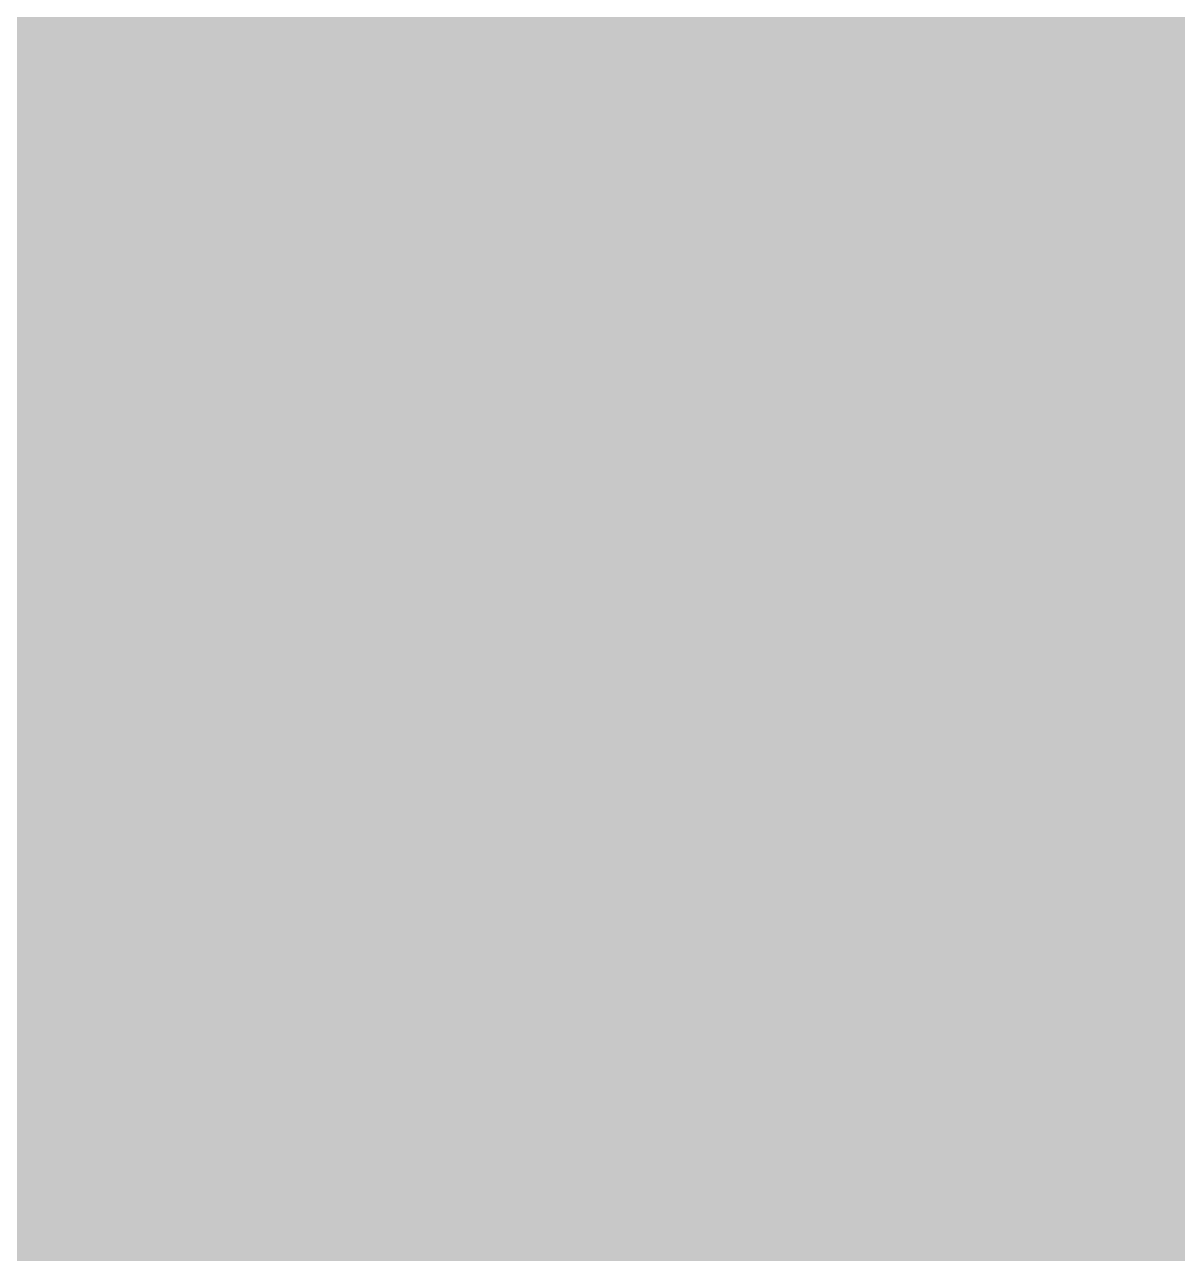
# Model space of a CAD drawing. Header units: millimetres. Extents: x 2043 to 2402, y 736 to 931.
# Drawn here: x 2206.184 to 2206.675, y 803.379 to 803.903 of the extents above; entities that cross this region are included whole.
import ezdxf

# ---------------------------------------------------------------- set-up
doc = ezdxf.new("R2010")
doc.units = ezdxf.units.MM

msp = doc.modelspace()

# ---------------------------------------------------------------- linework, layer by layer
at = {"color": 7, "const_width": 0.12758}
for points in [[(2206.4327, 803.82872), (2206.4327, 807.00253)], [(2206.4327, 803.82872), (2206.4327, 807.00253)], [(2206.6562, 803.51332), (2206.6562, 807.00253)], [(2206.6562, 803.51332), (2206.6562, 807.00253)], [(2206.43273, 803.82439), (2206.4327, 803.82872)], [(2206.43273, 803.82439), (2206.4327, 803.82872)], [(2206.43281, 803.82007), (2206.43273, 803.82439)], [(2206.43281, 803.82007), (2206.43273, 803.82439)], [(2206.43294, 803.81574), (2206.43281, 803.82007)], [(2206.43294, 803.81574), (2206.43281, 803.82007)], [(2206.43312, 803.81142), (2206.43294, 803.81574)], [(2206.43312, 803.81142), (2206.43294, 803.81574)], [(2206.43336, 803.8071), (2206.43312, 803.81142)], [(2206.43336, 803.8071), (2206.43312, 803.81142)], [(2206.43365, 803.80279), (2206.43336, 803.8071)], [(2206.43365, 803.80279), (2206.43336, 803.8071)], [(2206.43399, 803.79848), (2206.43365, 803.80279)], [(2206.43399, 803.79848), (2206.43365, 803.80279)], [(2206.43439, 803.79418), (2206.43399, 803.79848)], [(2206.43439, 803.79418), (2206.43399, 803.79848)], [(2206.43484, 803.78988), (2206.43439, 803.79418)], [(2206.43484, 803.78988), (2206.43439, 803.79418)], [(2206.43534, 803.78559), (2206.43484, 803.78988)], [(2206.43534, 803.78559), (2206.43484, 803.78988)], [(2206.43589, 803.7813), (2206.43534, 803.78559)], [(2206.43589, 803.7813), (2206.43534, 803.78559)], [(2206.43649, 803.77703), (2206.43589, 803.7813)], [(2206.43649, 803.77703), (2206.43589, 803.7813)], [(2206.43715, 803.77276), (2206.43649, 803.77703)], [(2206.43715, 803.77276), (2206.43649, 803.77703)], [(2206.43786, 803.7685), (2206.43715, 803.77276)], [(2206.43786, 803.7685), (2206.43715, 803.77276)], [(2206.43862, 803.76426), (2206.43786, 803.7685)], [(2206.43862, 803.76426), (2206.43786, 803.7685)], [(2206.43943, 803.76002), (2206.43862, 803.76426)], [(2206.43943, 803.76002), (2206.43862, 803.76426)], [(2206.44029, 803.7558), (2206.43943, 803.76002)], [(2206.44029, 803.7558), (2206.43943, 803.76002)], [(2206.44121, 803.75159), (2206.44029, 803.7558)], [(2206.44121, 803.75159), (2206.44029, 803.7558)], [(2206.44218, 803.74739), (2206.44121, 803.75159)], [(2206.44218, 803.74739), (2206.44121, 803.75159)], [(2206.44319, 803.74321), (2206.44218, 803.74739)], [(2206.44319, 803.74321), (2206.44218, 803.74739)], [(2206.44426, 803.73904), (2206.44319, 803.74321)], [(2206.44426, 803.73904), (2206.44319, 803.74321)], [(2206.44538, 803.73489), (2206.44426, 803.73904)], [(2206.44538, 803.73489), (2206.44426, 803.73904)], [(2206.44655, 803.73076), (2206.44538, 803.73489)], [(2206.44655, 803.73076), (2206.44538, 803.73489)], [(2206.44777, 803.72664), (2206.44655, 803.73076)], [(2206.44777, 803.72664), (2206.44655, 803.73076)], [(2206.44904, 803.72254), (2206.44777, 803.72664)], [(2206.44904, 803.72254), (2206.44777, 803.72664)], [(2206.45036, 803.71846), (2206.44904, 803.72254)], [(2206.45036, 803.71846), (2206.44904, 803.72254)], [(2206.45173, 803.7144), (2206.45036, 803.71846)], [(2206.45173, 803.7144), (2206.45036, 803.71846)], [(2206.45315, 803.71036), (2206.45173, 803.7144)], [(2206.45315, 803.71036), (2206.45173, 803.7144)], [(2206.45462, 803.70634), (2206.45315, 803.71036)], [(2206.45462, 803.70634), (2206.45315, 803.71036)], [(2206.45613, 803.70234), (2206.45462, 803.70634)], [(2206.45613, 803.70234), (2206.45462, 803.70634)], [(2206.4577, 803.69836), (2206.45613, 803.70234)], [(2206.4577, 803.69836), (2206.45613, 803.70234)], [(2206.45931, 803.69441), (2206.4577, 803.69836)], [(2206.45931, 803.69441), (2206.4577, 803.69836)], [(2206.46098, 803.69048), (2206.45931, 803.69441)], [(2206.46098, 803.69048), (2206.45931, 803.69441)], [(2206.46269, 803.68657), (2206.46098, 803.69048)], [(2206.46269, 803.68657), (2206.46098, 803.69048)], [(2206.46444, 803.68269), (2206.46269, 803.68657)], [(2206.46444, 803.68269), (2206.46269, 803.68657)], [(2206.46625, 803.67883), (2206.46444, 803.68269)], [(2206.46625, 803.67883), (2206.46444, 803.68269)], [(2206.4681, 803.67501), (2206.46625, 803.67883)], [(2206.4681, 803.67501), (2206.46625, 803.67883)], [(2206.47, 803.6712), (2206.4681, 803.67501)], [(2206.47, 803.6712), (2206.4681, 803.67501)], [(2206.47194, 803.66743), (2206.47, 803.6712)], [(2206.47194, 803.66743), (2206.47, 803.6712)], [(2206.47393, 803.66368), (2206.47194, 803.66743)], [(2206.47393, 803.66368), (2206.47194, 803.66743)], [(2206.47597, 803.65997), (2206.47393, 803.66368)], [(2206.47597, 803.65997), (2206.47393, 803.66368)], [(2206.47805, 803.65628), (2206.47597, 803.65997)], [(2206.47805, 803.65628), (2206.47597, 803.65997)], [(2206.48017, 803.65262), (2206.47805, 803.65628)], [(2206.48017, 803.65262), (2206.47805, 803.65628)], [(2206.48234, 803.649), (2206.48017, 803.65262)], [(2206.48234, 803.649), (2206.48017, 803.65262)], [(2206.48456, 803.6454), (2206.48234, 803.649)], [(2206.48456, 803.6454), (2206.48234, 803.649)], [(2206.48682, 803.64184), (2206.48456, 803.6454)], [(2206.48682, 803.64184), (2206.48456, 803.6454)], [(2206.48912, 803.63831), (2206.48682, 803.64184)], [(2206.48912, 803.63831), (2206.48682, 803.64184)], [(2206.49146, 803.63482), (2206.48912, 803.63831)], [(2206.49146, 803.63482), (2206.48912, 803.63831)], [(2206.49385, 803.63136), (2206.49146, 803.63482)], [(2206.49385, 803.63136), (2206.49146, 803.63482)], [(2206.49628, 803.62793), (2206.49385, 803.63136)], [(2206.49628, 803.62793), (2206.49385, 803.63136)], [(2206.49874, 803.62454), (2206.49628, 803.62793)], [(2206.49874, 803.62454), (2206.49628, 803.62793)], [(2206.50126, 803.62118), (2206.49874, 803.62454)], [(2206.50126, 803.62118), (2206.49874, 803.62454)], [(2206.50381, 803.61786), (2206.50126, 803.62118)], [(2206.50381, 803.61786), (2206.50126, 803.62118)], [(2206.5064, 803.61458), (2206.50381, 803.61786)], [(2206.5064, 803.61458), (2206.50381, 803.61786)], [(2206.50903, 803.61134), (2206.5064, 803.61458)], [(2206.50903, 803.61134), (2206.5064, 803.61458)], [(2206.5117, 803.60813), (2206.50903, 803.61134)], [(2206.5117, 803.60813), (2206.50903, 803.61134)], [(2206.51441, 803.60496), (2206.5117, 803.60813)], [(2206.51441, 803.60496), (2206.5117, 803.60813)], [(2206.51716, 803.60184), (2206.51441, 803.60496)], [(2206.51716, 803.60184), (2206.51441, 803.60496)], [(2206.51995, 803.59875), (2206.51716, 803.60184)], [(2206.51995, 803.59875), (2206.51716, 803.60184)], [(2206.52277, 803.5957), (2206.51995, 803.59875)], [(2206.52277, 803.5957), (2206.51995, 803.59875)], [(2206.52563, 803.59269), (2206.52277, 803.5957)], [(2206.52563, 803.59269), (2206.52277, 803.5957)], [(2206.52853, 803.58973), (2206.52563, 803.59269)], [(2206.52853, 803.58973), (2206.52563, 803.59269)], [(2206.53146, 803.58681), (2206.52853, 803.58973)], [(2206.53146, 803.58681), (2206.52853, 803.58973)], [(2206.53443, 803.58392), (2206.53146, 803.58681)], [(2206.53443, 803.58392), (2206.53146, 803.58681)], [(2206.53743, 803.58109), (2206.53443, 803.58392)], [(2206.53743, 803.58109), (2206.53443, 803.58392)], [(2206.54047, 803.57829), (2206.53743, 803.58109)], [(2206.54047, 803.57829), (2206.53743, 803.58109)], [(2206.54354, 803.57555), (2206.54047, 803.57829)], [(2206.54354, 803.57555), (2206.54047, 803.57829)], [(2206.54665, 803.57284), (2206.54354, 803.57555)], [(2206.54665, 803.57284), (2206.54354, 803.57555)], [(2206.54978, 803.57018), (2206.54665, 803.57284)], [(2206.54978, 803.57018), (2206.54665, 803.57284)], [(2206.55295, 803.56756), (2206.54978, 803.57018)], [(2206.55295, 803.56756), (2206.54978, 803.57018)], [(2206.55616, 803.56499), (2206.55295, 803.56756)], [(2206.55616, 803.56499), (2206.55295, 803.56756)], [(2206.55939, 803.56247), (2206.55616, 803.56499)], [(2206.55939, 803.56247), (2206.55616, 803.56499)], [(2206.56265, 803.56), (2206.55939, 803.56247)], [(2206.56265, 803.56), (2206.55939, 803.56247)], [(2206.56594, 803.55757), (2206.56265, 803.56)], [(2206.56594, 803.55757), (2206.56265, 803.56)], [(2206.56927, 803.55519), (2206.56594, 803.55757)], [(2206.56927, 803.55519), (2206.56594, 803.55757)], [(2206.57262, 803.55286), (2206.56927, 803.55519)], [(2206.57262, 803.55286), (2206.56927, 803.55519)], [(2206.57599, 803.55057), (2206.57262, 803.55286)], [(2206.57599, 803.55057), (2206.57262, 803.55286)], [(2206.73641, 803.55057), (2206.73979, 803.55286)], [(2206.73641, 803.55057), (2206.73979, 803.55286)], [(2206.5794, 803.54834), (2206.57599, 803.55057)], [(2206.5794, 803.54834), (2206.57599, 803.55057)], [(2206.58283, 803.54615), (2206.5794, 803.54834)], [(2206.58283, 803.54615), (2206.5794, 803.54834)], [(2206.72957, 803.54615), (2206.733, 803.54834)], [(2206.72957, 803.54615), (2206.733, 803.54834)], [(2206.733, 803.54834), (2206.73641, 803.55057)], [(2206.733, 803.54834), (2206.73641, 803.55057)], [(2206.58629, 803.54401), (2206.58283, 803.54615)], [(2206.58629, 803.54401), (2206.58283, 803.54615)], [(2206.58978, 803.54193), (2206.58629, 803.54401)], [(2206.58978, 803.54193), (2206.58629, 803.54401)], [(2206.59329, 803.53989), (2206.58978, 803.54193)], [(2206.59329, 803.53989), (2206.58978, 803.54193)], [(2206.71911, 803.53989), (2206.72263, 803.54193)], [(2206.71911, 803.53989), (2206.72263, 803.54193)], [(2206.72263, 803.54193), (2206.72611, 803.54401)], [(2206.72263, 803.54193), (2206.72611, 803.54401)], [(2206.72611, 803.54401), (2206.72957, 803.54615)], [(2206.72611, 803.54401), (2206.72957, 803.54615)], [(2206.59682, 803.53791), (2206.59329, 803.53989)], [(2206.59682, 803.53791), (2206.59329, 803.53989)], [(2206.60038, 803.53597), (2206.59682, 803.53791)], [(2206.60038, 803.53597), (2206.59682, 803.53791)], [(2206.71202, 803.53597), (2206.71558, 803.53791)], [(2206.71202, 803.53597), (2206.71558, 803.53791)], [(2206.71558, 803.53791), (2206.71911, 803.53989)], [(2206.71558, 803.53791), (2206.71911, 803.53989)], [(2206.60397, 803.53409), (2206.60038, 803.53597)], [(2206.60397, 803.53409), (2206.60038, 803.53597)], [(2206.60757, 803.53226), (2206.60397, 803.53409)], [(2206.60757, 803.53226), (2206.60397, 803.53409)], [(2206.6112, 803.53048), (2206.60757, 803.53226)], [(2206.6112, 803.53048), (2206.60757, 803.53226)], [(2206.70121, 803.53048), (2206.70483, 803.53226)], [(2206.70121, 803.53048), (2206.70483, 803.53226)], [(2206.70483, 803.53226), (2206.70844, 803.53409)], [(2206.70483, 803.53226), (2206.70844, 803.53409)], [(2206.70844, 803.53409), (2206.71202, 803.53597)], [(2206.70844, 803.53409), (2206.71202, 803.53597)], [(2206.61485, 803.52876), (2206.6112, 803.53048)], [(2206.61485, 803.52876), (2206.6112, 803.53048)], [(2206.61852, 803.52708), (2206.61485, 803.52876)], [(2206.61852, 803.52708), (2206.61485, 803.52876)], [(2206.6222, 803.52546), (2206.61852, 803.52708)], [(2206.6222, 803.52546), (2206.61852, 803.52708)], [(2206.6902, 803.52546), (2206.69389, 803.52708)], [(2206.6902, 803.52546), (2206.69389, 803.52708)], [(2206.69389, 803.52708), (2206.69756, 803.52876)], [(2206.69389, 803.52708), (2206.69756, 803.52876)], [(2206.69756, 803.52876), (2206.70121, 803.53048)], [(2206.69756, 803.52876), (2206.70121, 803.53048)], [(2206.62591, 803.5239), (2206.6222, 803.52546)], [(2206.62591, 803.5239), (2206.6222, 803.52546)], [(2206.62964, 803.52239), (2206.62591, 803.5239)], [(2206.62964, 803.52239), (2206.62591, 803.5239)], [(2206.63339, 803.52093), (2206.62964, 803.52239)], [(2206.63339, 803.52093), (2206.62964, 803.52239)], [(2206.63715, 803.51952), (2206.63339, 803.52093)], [(2206.63715, 803.51952), (2206.63339, 803.52093)], [(2206.67525, 803.51952), (2206.67902, 803.52093)], [(2206.67525, 803.51952), (2206.67902, 803.52093)], [(2206.67902, 803.52093), (2206.68276, 803.52239)], [(2206.67902, 803.52093), (2206.68276, 803.52239)], [(2206.68276, 803.52239), (2206.68649, 803.5239)], [(2206.68276, 803.52239), (2206.68649, 803.5239)], [(2206.68649, 803.5239), (2206.6902, 803.52546)], [(2206.68649, 803.5239), (2206.6902, 803.52546)], [(2206.64093, 803.51817), (2206.63715, 803.51952)], [(2206.64093, 803.51817), (2206.63715, 803.51952)], [(2206.64472, 803.51687), (2206.64093, 803.51817)], [(2206.64472, 803.51687), (2206.64093, 803.51817)], [(2206.64854, 803.51563), (2206.64472, 803.51687)], [(2206.64854, 803.51563), (2206.64472, 803.51687)], [(2206.65236, 803.51445), (2206.64854, 803.51563)], [(2206.65236, 803.51445), (2206.64854, 803.51563)], [(2206.66004, 803.51445), (2206.66387, 803.51563)], [(2206.66004, 803.51445), (2206.66387, 803.51563)], [(2206.66387, 803.51563), (2206.66768, 803.51687)], [(2206.66387, 803.51563), (2206.66768, 803.51687)], [(2206.66768, 803.51687), (2206.67147, 803.51817)], [(2206.66768, 803.51687), (2206.67147, 803.51817)], [(2206.67147, 803.51817), (2206.67525, 803.51952)], [(2206.67147, 803.51817), (2206.67525, 803.51952)], [(2206.6562, 803.51332), (2206.65236, 803.51445)], [(2206.6562, 803.51332), (2206.65236, 803.51445)], [(2206.6562, 803.51332), (2206.66004, 803.51445)], [(2206.6562, 803.51332), (2206.66004, 803.51445)]]:
    msp.add_lwpolyline(points, dxfattribs=at)
at = {"color": 7, "const_width": 0.06379}
for points in [[(2206.4327, 803.79682, 1), (2206.4327, 803.86061, 1)], [(2206.4327, 803.79682, 1), (2206.4327, 803.86061, 1)], [(2206.4327, 803.79682, 1), (2206.4327, 803.86061, 1)], [(2206.4327, 803.79682, 1), (2206.4327, 803.86061, 1)], [(2206.43273, 803.7925, 1), (2206.43273, 803.85629, 1)], [(2206.43273, 803.7925, 1), (2206.43273, 803.85629, 1)], [(2206.43273, 803.7925, 1), (2206.43273, 803.85629, 1)], [(2206.43273, 803.7925, 1), (2206.43273, 803.85629, 1)], [(2206.43281, 803.78817, 1), (2206.43281, 803.85196, 1)], [(2206.43281, 803.78817, 1), (2206.43281, 803.85196, 1)], [(2206.43281, 803.78817, 1), (2206.43281, 803.85196, 1)], [(2206.43281, 803.78817, 1), (2206.43281, 803.85196, 1)], [(2206.43294, 803.78385, 1), (2206.43294, 803.84764, 1)], [(2206.43294, 803.78385, 1), (2206.43294, 803.84764, 1)], [(2206.43294, 803.78385, 1), (2206.43294, 803.84764, 1)], [(2206.43294, 803.78385, 1), (2206.43294, 803.84764, 1)], [(2206.43312, 803.77953, 1), (2206.43312, 803.84332, 1)], [(2206.43312, 803.77953, 1), (2206.43312, 803.84332, 1)], [(2206.43312, 803.77953, 1), (2206.43312, 803.84332, 1)], [(2206.43312, 803.77953, 1), (2206.43312, 803.84332, 1)], [(2206.43336, 803.77521, 1), (2206.43336, 803.839, 1)], [(2206.43336, 803.77521, 1), (2206.43336, 803.839, 1)], [(2206.43336, 803.77521, 1), (2206.43336, 803.839, 1)], [(2206.43336, 803.77521, 1), (2206.43336, 803.839, 1)], [(2206.43365, 803.77089, 1), (2206.43365, 803.83468, 1)], [(2206.43365, 803.77089, 1), (2206.43365, 803.83468, 1)], [(2206.43365, 803.77089, 1), (2206.43365, 803.83468, 1)], [(2206.43365, 803.77089, 1), (2206.43365, 803.83468, 1)], [(2206.43399, 803.76659, 1), (2206.43399, 803.83038, 1)], [(2206.43399, 803.76659, 1), (2206.43399, 803.83038, 1)], [(2206.43399, 803.76659, 1), (2206.43399, 803.83038, 1)], [(2206.43399, 803.76659, 1), (2206.43399, 803.83038, 1)], [(2206.43439, 803.76228, 1), (2206.43439, 803.82607, 1)], [(2206.43439, 803.76228, 1), (2206.43439, 803.82607, 1)], [(2206.43439, 803.76228, 1), (2206.43439, 803.82607, 1)], [(2206.43439, 803.76228, 1), (2206.43439, 803.82607, 1)], [(2206.43484, 803.75798, 1), (2206.43484, 803.82177, 1)], [(2206.43484, 803.75798, 1), (2206.43484, 803.82177, 1)], [(2206.43484, 803.75798, 1), (2206.43484, 803.82177, 1)], [(2206.43484, 803.75798, 1), (2206.43484, 803.82177, 1)], [(2206.43534, 803.75369, 1), (2206.43534, 803.81748, 1)], [(2206.43534, 803.75369, 1), (2206.43534, 803.81748, 1)], [(2206.43534, 803.75369, 1), (2206.43534, 803.81748, 1)], [(2206.43534, 803.75369, 1), (2206.43534, 803.81748, 1)], [(2206.43589, 803.74941, 1), (2206.43589, 803.8132, 1)], [(2206.43589, 803.74941, 1), (2206.43589, 803.8132, 1)], [(2206.43589, 803.74941, 1), (2206.43589, 803.8132, 1)], [(2206.43589, 803.74941, 1), (2206.43589, 803.8132, 1)], [(2206.43649, 803.74513, 1), (2206.43649, 803.80892, 1)], [(2206.43649, 803.74513, 1), (2206.43649, 803.80892, 1)], [(2206.43649, 803.74513, 1), (2206.43649, 803.80892, 1)], [(2206.43649, 803.74513, 1), (2206.43649, 803.80892, 1)], [(2206.43715, 803.74086, 1), (2206.43715, 803.80465, 1)], [(2206.43715, 803.74086, 1), (2206.43715, 803.80465, 1)], [(2206.43715, 803.74086, 1), (2206.43715, 803.80465, 1)], [(2206.43715, 803.74086, 1), (2206.43715, 803.80465, 1)], [(2206.43786, 803.73661, 1), (2206.43786, 803.8004, 1)], [(2206.43786, 803.73661, 1), (2206.43786, 803.8004, 1)], [(2206.43786, 803.73661, 1), (2206.43786, 803.8004, 1)], [(2206.43786, 803.73661, 1), (2206.43786, 803.8004, 1)], [(2206.43862, 803.73236, 1), (2206.43862, 803.79615, 1)], [(2206.43862, 803.73236, 1), (2206.43862, 803.79615, 1)], [(2206.43862, 803.73236, 1), (2206.43862, 803.79615, 1)], [(2206.43862, 803.73236, 1), (2206.43862, 803.79615, 1)], [(2206.43943, 803.72813, 1), (2206.43943, 803.79192, 1)], [(2206.43943, 803.72813, 1), (2206.43943, 803.79192, 1)], [(2206.43943, 803.72813, 1), (2206.43943, 803.79192, 1)], [(2206.43943, 803.72813, 1), (2206.43943, 803.79192, 1)], [(2206.44029, 803.7239, 1), (2206.44029, 803.78769, 1)], [(2206.44029, 803.7239, 1), (2206.44029, 803.78769, 1)], [(2206.44029, 803.7239, 1), (2206.44029, 803.78769, 1)], [(2206.44029, 803.7239, 1), (2206.44029, 803.78769, 1)], [(2206.44121, 803.7197, 1), (2206.44121, 803.78349, 1)], [(2206.44121, 803.7197, 1), (2206.44121, 803.78349, 1)], [(2206.44121, 803.7197, 1), (2206.44121, 803.78349, 1)], [(2206.44121, 803.7197, 1), (2206.44121, 803.78349, 1)], [(2206.44218, 803.7155, 1), (2206.44218, 803.77929, 1)], [(2206.44218, 803.7155, 1), (2206.44218, 803.77929, 1)], [(2206.44218, 803.7155, 1), (2206.44218, 803.77929, 1)], [(2206.44218, 803.7155, 1), (2206.44218, 803.77929, 1)], [(2206.44319, 803.71132, 1), (2206.44319, 803.77511, 1)], [(2206.44319, 803.71132, 1), (2206.44319, 803.77511, 1)], [(2206.44319, 803.71132, 1), (2206.44319, 803.77511, 1)], [(2206.44319, 803.71132, 1), (2206.44319, 803.77511, 1)], [(2206.44426, 803.70715, 1), (2206.44426, 803.77094, 1)], [(2206.44426, 803.70715, 1), (2206.44426, 803.77094, 1)], [(2206.44426, 803.70715, 1), (2206.44426, 803.77094, 1)], [(2206.44426, 803.70715, 1), (2206.44426, 803.77094, 1)], [(2206.44538, 803.703, 1), (2206.44538, 803.76679, 1)], [(2206.44538, 803.703, 1), (2206.44538, 803.76679, 1)], [(2206.44538, 803.703, 1), (2206.44538, 803.76679, 1)], [(2206.44538, 803.703, 1), (2206.44538, 803.76679, 1)], [(2206.44655, 803.69886, 1), (2206.44655, 803.76265, 1)], [(2206.44655, 803.69886, 1), (2206.44655, 803.76265, 1)], [(2206.44655, 803.69886, 1), (2206.44655, 803.76265, 1)], [(2206.44655, 803.69886, 1), (2206.44655, 803.76265, 1)], [(2206.44777, 803.69475, 1), (2206.44777, 803.75853, 1)], [(2206.44777, 803.69475, 1), (2206.44777, 803.75853, 1)], [(2206.44777, 803.69475, 1), (2206.44777, 803.75853, 1)], [(2206.44777, 803.69475, 1), (2206.44777, 803.75853, 1)], [(2206.44904, 803.69065, 1), (2206.44904, 803.75444, 1)], [(2206.44904, 803.69065, 1), (2206.44904, 803.75444, 1)], [(2206.44904, 803.69065, 1), (2206.44904, 803.75444, 1)], [(2206.44904, 803.69065, 1), (2206.44904, 803.75444, 1)], [(2206.45036, 803.68657, 1), (2206.45036, 803.75036, 1)], [(2206.45036, 803.68657, 1), (2206.45036, 803.75036, 1)], [(2206.45036, 803.68657, 1), (2206.45036, 803.75036, 1)], [(2206.45036, 803.68657, 1), (2206.45036, 803.75036, 1)], [(2206.45173, 803.6825, 1), (2206.45173, 803.74629, 1)], [(2206.45173, 803.6825, 1), (2206.45173, 803.74629, 1)], [(2206.45173, 803.6825, 1), (2206.45173, 803.74629, 1)], [(2206.45173, 803.6825, 1), (2206.45173, 803.74629, 1)], [(2206.45315, 803.67846, 1), (2206.45315, 803.74225, 1)], [(2206.45315, 803.67846, 1), (2206.45315, 803.74225, 1)], [(2206.45315, 803.67846, 1), (2206.45315, 803.74225, 1)], [(2206.45315, 803.67846, 1), (2206.45315, 803.74225, 1)], [(2206.45462, 803.67444, 1), (2206.45462, 803.73823, 1)], [(2206.45462, 803.67444, 1), (2206.45462, 803.73823, 1)], [(2206.45462, 803.67444, 1), (2206.45462, 803.73823, 1)], [(2206.45462, 803.67444, 1), (2206.45462, 803.73823, 1)], [(2206.45613, 803.67044, 1), (2206.45613, 803.73423, 1)], [(2206.45613, 803.67044, 1), (2206.45613, 803.73423, 1)], [(2206.45613, 803.67044, 1), (2206.45613, 803.73423, 1)], [(2206.45613, 803.67044, 1), (2206.45613, 803.73423, 1)], [(2206.4577, 803.66647, 1), (2206.4577, 803.73026, 1)], [(2206.4577, 803.66647, 1), (2206.4577, 803.73026, 1)], [(2206.4577, 803.66647, 1), (2206.4577, 803.73026, 1)], [(2206.4577, 803.66647, 1), (2206.4577, 803.73026, 1)], [(2206.45931, 803.66251, 1), (2206.45931, 803.7263, 1)], [(2206.45931, 803.66251, 1), (2206.45931, 803.7263, 1)], [(2206.45931, 803.66251, 1), (2206.45931, 803.7263, 1)], [(2206.45931, 803.66251, 1), (2206.45931, 803.7263, 1)], [(2206.46098, 803.65858, 1), (2206.46098, 803.72237, 1)], [(2206.46098, 803.65858, 1), (2206.46098, 803.72237, 1)], [(2206.46098, 803.65858, 1), (2206.46098, 803.72237, 1)], [(2206.46098, 803.65858, 1), (2206.46098, 803.72237, 1)], [(2206.46269, 803.65468, 1), (2206.46269, 803.71847, 1)], [(2206.46269, 803.65468, 1), (2206.46269, 803.71847, 1)], [(2206.46269, 803.65468, 1), (2206.46269, 803.71847, 1)], [(2206.46269, 803.65468, 1), (2206.46269, 803.71847, 1)], [(2206.46444, 803.6508, 1), (2206.46444, 803.71458, 1)], [(2206.46444, 803.6508, 1), (2206.46444, 803.71458, 1)], [(2206.46444, 803.6508, 1), (2206.46444, 803.71458, 1)], [(2206.46444, 803.6508, 1), (2206.46444, 803.71458, 1)], [(2206.46625, 803.64694, 1), (2206.46625, 803.71073, 1)], [(2206.46625, 803.64694, 1), (2206.46625, 803.71073, 1)], [(2206.46625, 803.64694, 1), (2206.46625, 803.71073, 1)], [(2206.46625, 803.64694, 1), (2206.46625, 803.71073, 1)], [(2206.4681, 803.64311, 1), (2206.4681, 803.7069, 1)], [(2206.4681, 803.64311, 1), (2206.4681, 803.7069, 1)], [(2206.4681, 803.64311, 1), (2206.4681, 803.7069, 1)], [(2206.4681, 803.64311, 1), (2206.4681, 803.7069, 1)], [(2206.47, 803.63931, 1), (2206.47, 803.7031, 1)], [(2206.47, 803.63931, 1), (2206.47, 803.7031, 1)], [(2206.47, 803.63931, 1), (2206.47, 803.7031, 1)], [(2206.47, 803.63931, 1), (2206.47, 803.7031, 1)], [(2206.47194, 803.63554, 1), (2206.47194, 803.69932, 1)], [(2206.47194, 803.63554, 1), (2206.47194, 803.69932, 1)], [(2206.47194, 803.63554, 1), (2206.47194, 803.69932, 1)], [(2206.47194, 803.63554, 1), (2206.47194, 803.69932, 1)], [(2206.47393, 803.63179, 1), (2206.47393, 803.69558, 1)], [(2206.47393, 803.63179, 1), (2206.47393, 803.69558, 1)], [(2206.47393, 803.63179, 1), (2206.47393, 803.69558, 1)], [(2206.47393, 803.63179, 1), (2206.47393, 803.69558, 1)], [(2206.47597, 803.62807, 1), (2206.47597, 803.69186, 1)], [(2206.47597, 803.62807, 1), (2206.47597, 803.69186, 1)], [(2206.47597, 803.62807, 1), (2206.47597, 803.69186, 1)], [(2206.47597, 803.62807, 1), (2206.47597, 803.69186, 1)], [(2206.47805, 803.62438, 1), (2206.47805, 803.68817, 1)], [(2206.47805, 803.62438, 1), (2206.47805, 803.68817, 1)], [(2206.47805, 803.62438, 1), (2206.47805, 803.68817, 1)], [(2206.47805, 803.62438, 1), (2206.47805, 803.68817, 1)], [(2206.48017, 803.62073, 1), (2206.48017, 803.68452, 1)], [(2206.48017, 803.62073, 1), (2206.48017, 803.68452, 1)], [(2206.48017, 803.62073, 1), (2206.48017, 803.68452, 1)], [(2206.48017, 803.62073, 1), (2206.48017, 803.68452, 1)], [(2206.48234, 803.6171, 1), (2206.48234, 803.68089, 1)], [(2206.48234, 803.6171, 1), (2206.48234, 803.68089, 1)], [(2206.48234, 803.6171, 1), (2206.48234, 803.68089, 1)], [(2206.48234, 803.6171, 1), (2206.48234, 803.68089, 1)], [(2206.48456, 803.61351, 1), (2206.48456, 803.6773, 1)], [(2206.48456, 803.61351, 1), (2206.48456, 803.6773, 1)], [(2206.48456, 803.61351, 1), (2206.48456, 803.6773, 1)], [(2206.48456, 803.61351, 1), (2206.48456, 803.6773, 1)], [(2206.48682, 803.60995, 1), (2206.48682, 803.67374, 1)], [(2206.48682, 803.60995, 1), (2206.48682, 803.67374, 1)], [(2206.48682, 803.60995, 1), (2206.48682, 803.67374, 1)], [(2206.48682, 803.60995, 1), (2206.48682, 803.67374, 1)], [(2206.48912, 803.60642, 1), (2206.48912, 803.67021, 1)], [(2206.48912, 803.60642, 1), (2206.48912, 803.67021, 1)], [(2206.48912, 803.60642, 1), (2206.48912, 803.67021, 1)], [(2206.48912, 803.60642, 1), (2206.48912, 803.67021, 1)], [(2206.49146, 803.60292, 1), (2206.49146, 803.66671, 1)], [(2206.49146, 803.60292, 1), (2206.49146, 803.66671, 1)], [(2206.49146, 803.60292, 1), (2206.49146, 803.66671, 1)], [(2206.49146, 803.60292, 1), (2206.49146, 803.66671, 1)], [(2206.49385, 803.59946, 1), (2206.49385, 803.66325, 1)], [(2206.49385, 803.59946, 1), (2206.49385, 803.66325, 1)], [(2206.49385, 803.59946, 1), (2206.49385, 803.66325, 1)], [(2206.49385, 803.59946, 1), (2206.49385, 803.66325, 1)], [(2206.49628, 803.59604, 1), (2206.49628, 803.65983, 1)], [(2206.49628, 803.59604, 1), (2206.49628, 803.65983, 1)], [(2206.49628, 803.59604, 1), (2206.49628, 803.65983, 1)], [(2206.49628, 803.59604, 1), (2206.49628, 803.65983, 1)], [(2206.49874, 803.59264, 1), (2206.49874, 803.65643, 1)], [(2206.49874, 803.59264, 1), (2206.49874, 803.65643, 1)], [(2206.49874, 803.59264, 1), (2206.49874, 803.65643, 1)], [(2206.49874, 803.59264, 1), (2206.49874, 803.65643, 1)], [(2206.50126, 803.58929, 1), (2206.50126, 803.65308, 1)], [(2206.50126, 803.58929, 1), (2206.50126, 803.65308, 1)], [(2206.50126, 803.58929, 1), (2206.50126, 803.65308, 1)], [(2206.50126, 803.58929, 1), (2206.50126, 803.65308, 1)], [(2206.50381, 803.58597, 1), (2206.50381, 803.64976, 1)], [(2206.50381, 803.58597, 1), (2206.50381, 803.64976, 1)], [(2206.50381, 803.58597, 1), (2206.50381, 803.64976, 1)], [(2206.50381, 803.58597, 1), (2206.50381, 803.64976, 1)], [(2206.5064, 803.58269, 1), (2206.5064, 803.64648, 1)], [(2206.5064, 803.58269, 1), (2206.5064, 803.64648, 1)], [(2206.5064, 803.58269, 1), (2206.5064, 803.64648, 1)], [(2206.5064, 803.58269, 1), (2206.5064, 803.64648, 1)], [(2206.50903, 803.57944, 1), (2206.50903, 803.64323, 1)], [(2206.50903, 803.57944, 1), (2206.50903, 803.64323, 1)], [(2206.50903, 803.57944, 1), (2206.50903, 803.64323, 1)], [(2206.50903, 803.57944, 1), (2206.50903, 803.64323, 1)], [(2206.5117, 803.57624, 1), (2206.5117, 803.64003, 1)], [(2206.5117, 803.57624, 1), (2206.5117, 803.64003, 1)], [(2206.5117, 803.57624, 1), (2206.5117, 803.64003, 1)], [(2206.5117, 803.57624, 1), (2206.5117, 803.64003, 1)], [(2206.51441, 803.57307, 1), (2206.51441, 803.63686, 1)], [(2206.51441, 803.57307, 1), (2206.51441, 803.63686, 1)], [(2206.51441, 803.57307, 1), (2206.51441, 803.63686, 1)], [(2206.51441, 803.57307, 1), (2206.51441, 803.63686, 1)], [(2206.51716, 803.56994, 1), (2206.51716, 803.63373, 1)], [(2206.51716, 803.56994, 1), (2206.51716, 803.63373, 1)], [(2206.51716, 803.56994, 1), (2206.51716, 803.63373, 1)], [(2206.51716, 803.56994, 1), (2206.51716, 803.63373, 1)], [(2206.51995, 803.56685, 1), (2206.51995, 803.63064, 1)], [(2206.51995, 803.56685, 1), (2206.51995, 803.63064, 1)], [(2206.51995, 803.56685, 1), (2206.51995, 803.63064, 1)], [(2206.51995, 803.56685, 1), (2206.51995, 803.63064, 1)], [(2206.52277, 803.56381, 1), (2206.52277, 803.6276, 1)], [(2206.52277, 803.56381, 1), (2206.52277, 803.6276, 1)], [(2206.52277, 803.56381, 1), (2206.52277, 803.6276, 1)], [(2206.52277, 803.56381, 1), (2206.52277, 803.6276, 1)], [(2206.52563, 803.5608, 1), (2206.52563, 803.62459, 1)], [(2206.52563, 803.5608, 1), (2206.52563, 803.62459, 1)], [(2206.52563, 803.5608, 1), (2206.52563, 803.62459, 1)], [(2206.52563, 803.5608, 1), (2206.52563, 803.62459, 1)], [(2206.52853, 803.55783, 1), (2206.52853, 803.62162, 1)], [(2206.52853, 803.55783, 1), (2206.52853, 803.62162, 1)], [(2206.52853, 803.55783, 1), (2206.52853, 803.62162, 1)], [(2206.52853, 803.55783, 1), (2206.52853, 803.62162, 1)], [(2206.53146, 803.55491, 1), (2206.53146, 803.6187, 1)], [(2206.53146, 803.55491, 1), (2206.53146, 803.6187, 1)], [(2206.53146, 803.55491, 1), (2206.53146, 803.6187, 1)], [(2206.53146, 803.55491, 1), (2206.53146, 803.6187, 1)], [(2206.53443, 803.55203, 1), (2206.53443, 803.61582, 1)], [(2206.53443, 803.55203, 1), (2206.53443, 803.61582, 1)], [(2206.53443, 803.55203, 1), (2206.53443, 803.61582, 1)], [(2206.53443, 803.55203, 1), (2206.53443, 803.61582, 1)], [(2206.53743, 803.54919, 1), (2206.53743, 803.61298, 1)], [(2206.53743, 803.54919, 1), (2206.53743, 803.61298, 1)], [(2206.53743, 803.54919, 1), (2206.53743, 803.61298, 1)], [(2206.53743, 803.54919, 1), (2206.53743, 803.61298, 1)], [(2206.54047, 803.5464, 1), (2206.54047, 803.61019, 1)], [(2206.54047, 803.5464, 1), (2206.54047, 803.61019, 1)], [(2206.54047, 803.5464, 1), (2206.54047, 803.61019, 1)], [(2206.54047, 803.5464, 1), (2206.54047, 803.61019, 1)], [(2206.54354, 803.54365, 1), (2206.54354, 803.60744, 1)], [(2206.54354, 803.54365, 1), (2206.54354, 803.60744, 1)], [(2206.54354, 803.54365, 1), (2206.54354, 803.60744, 1)], [(2206.54354, 803.54365, 1), (2206.54354, 803.60744, 1)], [(2206.54665, 803.54095, 1), (2206.54665, 803.60474, 1)], [(2206.54665, 803.54095, 1), (2206.54665, 803.60474, 1)], [(2206.54665, 803.54095, 1), (2206.54665, 803.60474, 1)], [(2206.54665, 803.54095, 1), (2206.54665, 803.60474, 1)], [(2206.54978, 803.53828, 1), (2206.54978, 803.60207, 1)], [(2206.54978, 803.53828, 1), (2206.54978, 803.60207, 1)], [(2206.54978, 803.53828, 1), (2206.54978, 803.60207, 1)], [(2206.54978, 803.53828, 1), (2206.54978, 803.60207, 1)], [(2206.55295, 803.53567, 1), (2206.55295, 803.59946, 1)], [(2206.55295, 803.53567, 1), (2206.55295, 803.59946, 1)], [(2206.55295, 803.53567, 1), (2206.55295, 803.59946, 1)], [(2206.55295, 803.53567, 1), (2206.55295, 803.59946, 1)], [(2206.55616, 803.5331, 1), (2206.55616, 803.59689, 1)], [(2206.55616, 803.5331, 1), (2206.55616, 803.59689, 1)], [(2206.55616, 803.5331, 1), (2206.55616, 803.59689, 1)], [(2206.55616, 803.5331, 1), (2206.55616, 803.59689, 1)], [(2206.55939, 803.53058, 1), (2206.55939, 803.59437, 1)], [(2206.55939, 803.53058, 1), (2206.55939, 803.59437, 1)], [(2206.55939, 803.53058, 1), (2206.55939, 803.59437, 1)], [(2206.55939, 803.53058, 1), (2206.55939, 803.59437, 1)], [(2206.56265, 803.5281, 1), (2206.56265, 803.59189, 1)], [(2206.56265, 803.5281, 1), (2206.56265, 803.59189, 1)], [(2206.56265, 803.5281, 1), (2206.56265, 803.59189, 1)], [(2206.56265, 803.5281, 1), (2206.56265, 803.59189, 1)], [(2206.56594, 803.52568, 1), (2206.56594, 803.58946, 1)], [(2206.56594, 803.52568, 1), (2206.56594, 803.58946, 1)], [(2206.56594, 803.52568, 1), (2206.56594, 803.58946, 1)], [(2206.56594, 803.52568, 1), (2206.56594, 803.58946, 1)], [(2206.56927, 803.52329, 1), (2206.56927, 803.58708, 1)], [(2206.56927, 803.52329, 1), (2206.56927, 803.58708, 1)], [(2206.56927, 803.52329, 1), (2206.56927, 803.58708, 1)], [(2206.56927, 803.52329, 1), (2206.56927, 803.58708, 1)], [(2206.57262, 803.52096, 1), (2206.57262, 803.58475, 1)], [(2206.57262, 803.52096, 1), (2206.57262, 803.58475, 1)], [(2206.57262, 803.52096, 1), (2206.57262, 803.58475, 1)], [(2206.57262, 803.52096, 1), (2206.57262, 803.58475, 1)], [(2206.57599, 803.51868, 1), (2206.57599, 803.58247, 1)], [(2206.57599, 803.51868, 1), (2206.57599, 803.58247, 1)], [(2206.57599, 803.51868, 1), (2206.57599, 803.58247, 1)], [(2206.57599, 803.51868, 1), (2206.57599, 803.58247, 1)], [(2206.5794, 803.51644, 1), (2206.5794, 803.58023, 1)], [(2206.5794, 803.51644, 1), (2206.5794, 803.58023, 1)], [(2206.5794, 803.51644, 1), (2206.5794, 803.58023, 1)], [(2206.5794, 803.51644, 1), (2206.5794, 803.58023, 1)], [(2206.733, 803.51644, 1), (2206.733, 803.58023, 1)], [(2206.733, 803.51644, 1), (2206.733, 803.58023, 1)], [(2206.733, 803.51644, 1), (2206.733, 803.58023, 1)], [(2206.733, 803.51644, 1), (2206.733, 803.58023, 1)], [(2206.73641, 803.51868, 1), (2206.73641, 803.58247, 1)], [(2206.73641, 803.51868, 1), (2206.73641, 803.58247, 1)], [(2206.73641, 803.51868, 1), (2206.73641, 803.58247, 1)], [(2206.73641, 803.51868, 1), (2206.73641, 803.58247, 1)], [(2206.58283, 803.51426, 1), (2206.58283, 803.57804, 1)], [(2206.58283, 803.51426, 1), (2206.58283, 803.57804, 1)], [(2206.58283, 803.51426, 1), (2206.58283, 803.57804, 1)], [(2206.58283, 803.51426, 1), (2206.58283, 803.57804, 1)], [(2206.58629, 803.51212, 1), (2206.58629, 803.57591, 1)], [(2206.58629, 803.51212, 1), (2206.58629, 803.57591, 1)], [(2206.58629, 803.51212, 1), (2206.58629, 803.57591, 1)], [(2206.58629, 803.51212, 1), (2206.58629, 803.57591, 1)], [(2206.58978, 803.51003, 1), (2206.58978, 803.57382, 1)], [(2206.58978, 803.51003, 1), (2206.58978, 803.57382, 1)], [(2206.58978, 803.51003, 1), (2206.58978, 803.57382, 1)], [(2206.58978, 803.51003, 1), (2206.58978, 803.57382, 1)], [(2206.72263, 803.51003, 1), (2206.72263, 803.57382, 1)], [(2206.72263, 803.51003, 1), (2206.72263, 803.57382, 1)], [(2206.72263, 803.51003, 1), (2206.72263, 803.57382, 1)], [(2206.72263, 803.51003, 1), (2206.72263, 803.57382, 1)], [(2206.72611, 803.51212, 1), (2206.72611, 803.57591, 1)], [(2206.72611, 803.51212, 1), (2206.72611, 803.57591, 1)], [(2206.72611, 803.51212, 1), (2206.72611, 803.57591, 1)], [(2206.72611, 803.51212, 1), (2206.72611, 803.57591, 1)], [(2206.72957, 803.51426, 1), (2206.72957, 803.57804, 1)], [(2206.72957, 803.51426, 1), (2206.72957, 803.57804, 1)], [(2206.72957, 803.51426, 1), (2206.72957, 803.57804, 1)], [(2206.72957, 803.51426, 1), (2206.72957, 803.57804, 1)], [(2206.59329, 803.508, 1), (2206.59329, 803.57179, 1)], [(2206.59329, 803.508, 1), (2206.59329, 803.57179, 1)], [(2206.59329, 803.508, 1), (2206.59329, 803.57179, 1)], [(2206.59329, 803.508, 1), (2206.59329, 803.57179, 1)], [(2206.59682, 803.50601, 1), (2206.59682, 803.5698, 1)], [(2206.59682, 803.50601, 1), (2206.59682, 803.5698, 1)], [(2206.59682, 803.50601, 1), (2206.59682, 803.5698, 1)], [(2206.59682, 803.50601, 1), (2206.59682, 803.5698, 1)], [(2206.71558, 803.50601, 1), (2206.71558, 803.5698, 1)], [(2206.71558, 803.50601, 1), (2206.71558, 803.5698, 1)], [(2206.71558, 803.50601, 1), (2206.71558, 803.5698, 1)], [(2206.71558, 803.50601, 1), (2206.71558, 803.5698, 1)], [(2206.71911, 803.508, 1), (2206.71911, 803.57179, 1)], [(2206.71911, 803.508, 1), (2206.71911, 803.57179, 1)], [(2206.71911, 803.508, 1), (2206.71911, 803.57179, 1)], [(2206.71911, 803.508, 1), (2206.71911, 803.57179, 1)], [(2206.60038, 803.50408, 1), (2206.60038, 803.56787, 1)], [(2206.60038, 803.50408, 1), (2206.60038, 803.56787, 1)], [(2206.60038, 803.50408, 1), (2206.60038, 803.56787, 1)], [(2206.60038, 803.50408, 1), (2206.60038, 803.56787, 1)], [(2206.60397, 803.5022, 1), (2206.60397, 803.56599, 1)], [(2206.60397, 803.5022, 1), (2206.60397, 803.56599, 1)], [(2206.60397, 803.5022, 1), (2206.60397, 803.56599, 1)], [(2206.60397, 803.5022, 1), (2206.60397, 803.56599, 1)], [(2206.60757, 803.50037, 1), (2206.60757, 803.56416, 1)], [(2206.60757, 803.50037, 1), (2206.60757, 803.56416, 1)], [(2206.60757, 803.50037, 1), (2206.60757, 803.56416, 1)], [(2206.60757, 803.50037, 1), (2206.60757, 803.56416, 1)], [(2206.70483, 803.50037, 1), (2206.70483, 803.56416, 1)], [(2206.70483, 803.50037, 1), (2206.70483, 803.56416, 1)], [(2206.70483, 803.50037, 1), (2206.70483, 803.56416, 1)], [(2206.70483, 803.50037, 1), (2206.70483, 803.56416, 1)], [(2206.70844, 803.5022, 1), (2206.70844, 803.56599, 1)], [(2206.70844, 803.5022, 1), (2206.70844, 803.56599, 1)], [(2206.70844, 803.5022, 1), (2206.70844, 803.56599, 1)], [(2206.70844, 803.5022, 1), (2206.70844, 803.56599, 1)], [(2206.71202, 803.50408, 1), (2206.71202, 803.56787, 1)], [(2206.71202, 803.50408, 1), (2206.71202, 803.56787, 1)], [(2206.71202, 803.50408, 1), (2206.71202, 803.56787, 1)], [(2206.71202, 803.50408, 1), (2206.71202, 803.56787, 1)], [(2206.6112, 803.49859, 1), (2206.6112, 803.56238, 1)], [(2206.6112, 803.49859, 1), (2206.6112, 803.56238, 1)], [(2206.6112, 803.49859, 1), (2206.6112, 803.56238, 1)], [(2206.6112, 803.49859, 1), (2206.6112, 803.56238, 1)], [(2206.61485, 803.49686, 1), (2206.61485, 803.56065, 1)], [(2206.61485, 803.49686, 1), (2206.61485, 803.56065, 1)], [(2206.61485, 803.49686, 1), (2206.61485, 803.56065, 1)], [(2206.61485, 803.49686, 1), (2206.61485, 803.56065, 1)], [(2206.61852, 803.49519, 1), (2206.61852, 803.55898, 1)], [(2206.61852, 803.49519, 1), (2206.61852, 803.55898, 1)], [(2206.61852, 803.49519, 1), (2206.61852, 803.55898, 1)], [(2206.61852, 803.49519, 1), (2206.61852, 803.55898, 1)], [(2206.69389, 803.49519, 1), (2206.69389, 803.55898, 1)], [(2206.69389, 803.49519, 1), (2206.69389, 803.55898, 1)], [(2206.69389, 803.49519, 1), (2206.69389, 803.55898, 1)], [(2206.69389, 803.49519, 1), (2206.69389, 803.55898, 1)], [(2206.69756, 803.49686, 1), (2206.69756, 803.56065, 1)], [(2206.69756, 803.49686, 1), (2206.69756, 803.56065, 1)], [(2206.69756, 803.49686, 1), (2206.69756, 803.56065, 1)], [(2206.69756, 803.49686, 1), (2206.69756, 803.56065, 1)], [(2206.70121, 803.49859, 1), (2206.70121, 803.56238, 1)], [(2206.70121, 803.49859, 1), (2206.70121, 803.56238, 1)], [(2206.70121, 803.49859, 1), (2206.70121, 803.56238, 1)], [(2206.70121, 803.49859, 1), (2206.70121, 803.56238, 1)], [(2206.6222, 803.49357, 1), (2206.6222, 803.55736, 1)], [(2206.6222, 803.49357, 1), (2206.6222, 803.55736, 1)], [(2206.6222, 803.49357, 1), (2206.6222, 803.55736, 1)], [(2206.6222, 803.49357, 1), (2206.6222, 803.55736, 1)], [(2206.62591, 803.492, 1), (2206.62591, 803.55579, 1)], [(2206.62591, 803.492, 1), (2206.62591, 803.55579, 1)], [(2206.62591, 803.492, 1), (2206.62591, 803.55579, 1)], [(2206.62591, 803.492, 1), (2206.62591, 803.55579, 1)], [(2206.62964, 803.49049, 1), (2206.62964, 803.55428, 1)], [(2206.62964, 803.49049, 1), (2206.62964, 803.55428, 1)], [(2206.62964, 803.49049, 1), (2206.62964, 803.55428, 1)], [(2206.62964, 803.49049, 1), (2206.62964, 803.55428, 1)], [(2206.63339, 803.48903, 1), (2206.63339, 803.55282, 1)], [(2206.63339, 803.48903, 1), (2206.63339, 803.55282, 1)], [(2206.63339, 803.48903, 1), (2206.63339, 803.55282, 1)], [(2206.63339, 803.48903, 1), (2206.63339, 803.55282, 1)], [(2206.67902, 803.48903, 1), (2206.67902, 803.55282, 1)], [(2206.67902, 803.48903, 1), (2206.67902, 803.55282, 1)], [(2206.67902, 803.48903, 1), (2206.67902, 803.55282, 1)], [(2206.67902, 803.48903, 1), (2206.67902, 803.55282, 1)], [(2206.68276, 803.49049, 1), (2206.68276, 803.55428, 1)], [(2206.68276, 803.49049, 1), (2206.68276, 803.55428, 1)], [(2206.68276, 803.49049, 1), (2206.68276, 803.55428, 1)], [(2206.68276, 803.49049, 1), (2206.68276, 803.55428, 1)], [(2206.68649, 803.492, 1), (2206.68649, 803.55579, 1)], [(2206.68649, 803.492, 1), (2206.68649, 803.55579, 1)], [(2206.68649, 803.492, 1), (2206.68649, 803.55579, 1)], [(2206.68649, 803.492, 1), (2206.68649, 803.55579, 1)], [(2206.6902, 803.49357, 1), (2206.6902, 803.55736, 1)], [(2206.6902, 803.49357, 1), (2206.6902, 803.55736, 1)], [(2206.6902, 803.49357, 1), (2206.6902, 803.55736, 1)], [(2206.6902, 803.49357, 1), (2206.6902, 803.55736, 1)], [(2206.63715, 803.48763, 1), (2206.63715, 803.55142, 1)], [(2206.63715, 803.48763, 1), (2206.63715, 803.55142, 1)], [(2206.63715, 803.48763, 1), (2206.63715, 803.55142, 1)], [(2206.63715, 803.48763, 1), (2206.63715, 803.55142, 1)], [(2206.64093, 803.48627, 1), (2206.64093, 803.55006, 1)], [(2206.64093, 803.48627, 1), (2206.64093, 803.55006, 1)], [(2206.64093, 803.48627, 1), (2206.64093, 803.55006, 1)], [(2206.64093, 803.48627, 1), (2206.64093, 803.55006, 1)], [(2206.64472, 803.48498, 1), (2206.64472, 803.54877, 1)], [(2206.64472, 803.48498, 1), (2206.64472, 803.54877, 1)], [(2206.64472, 803.48498, 1), (2206.64472, 803.54877, 1)], [(2206.64472, 803.48498, 1), (2206.64472, 803.54877, 1)], [(2206.64854, 803.48374, 1), (2206.64854, 803.54753, 1)], [(2206.64854, 803.48374, 1), (2206.64854, 803.54753, 1)], [(2206.64854, 803.48374, 1), (2206.64854, 803.54753, 1)], [(2206.64854, 803.48374, 1), (2206.64854, 803.54753, 1)], [(2206.66387, 803.48374, 1), (2206.66387, 803.54753, 1)], [(2206.66387, 803.48374, 1), (2206.66387, 803.54753, 1)], [(2206.66387, 803.48374, 1), (2206.66387, 803.54753, 1)], [(2206.66387, 803.48374, 1), (2206.66387, 803.54753, 1)], [(2206.66768, 803.48498, 1), (2206.66768, 803.54877, 1)], [(2206.66768, 803.48498, 1), (2206.66768, 803.54877, 1)], [(2206.66768, 803.48498, 1), (2206.66768, 803.54877, 1)], [(2206.66768, 803.48498, 1), (2206.66768, 803.54877, 1)], [(2206.67147, 803.48627, 1), (2206.67147, 803.55006, 1)], [(2206.67147, 803.48627, 1), (2206.67147, 803.55006, 1)], [(2206.67147, 803.48627, 1), (2206.67147, 803.55006, 1)], [(2206.67147, 803.48627, 1), (2206.67147, 803.55006, 1)], [(2206.67525, 803.48763, 1), (2206.67525, 803.55142, 1)], [(2206.67525, 803.48763, 1), (2206.67525, 803.55142, 1)], [(2206.67525, 803.48763, 1), (2206.67525, 803.55142, 1)], [(2206.67525, 803.48763, 1), (2206.67525, 803.55142, 1)], [(2206.65236, 803.48255, 1), (2206.65236, 803.54634, 1)], [(2206.65236, 803.48255, 1), (2206.65236, 803.54634, 1)], [(2206.65236, 803.48255, 1), (2206.65236, 803.54634, 1)], [(2206.65236, 803.48255, 1), (2206.65236, 803.54634, 1)], [(2206.6562, 803.48142, 1), (2206.6562, 803.54521, 1)], [(2206.6562, 803.48142, 1), (2206.6562, 803.54521, 1)], [(2206.6562, 803.48142, 1), (2206.6562, 803.54521, 1)], [(2206.6562, 803.48142, 1), (2206.6562, 803.54521, 1)], [(2206.6562, 803.48142, 1), (2206.6562, 803.54521, 1)], [(2206.6562, 803.48142, 1), (2206.6562, 803.54521, 1)], [(2206.66004, 803.48255, 1), (2206.66004, 803.54634, 1)], [(2206.66004, 803.48255, 1), (2206.66004, 803.54634, 1)], [(2206.66004, 803.48255, 1), (2206.66004, 803.54634, 1)], [(2206.66004, 803.48255, 1), (2206.66004, 803.54634, 1)]]:
    msp.add_lwpolyline(points, format="xyb", close=True, dxfattribs=at)
at = {"color": 7}
msp.add_solid([(2257.08305, 795.58353), (2257.08305, 811.83953), (2197.13905, 795.58353), (2197.13905, 811.83953)], dxfattribs=at)

doc.saveas('drawing.dxf')
